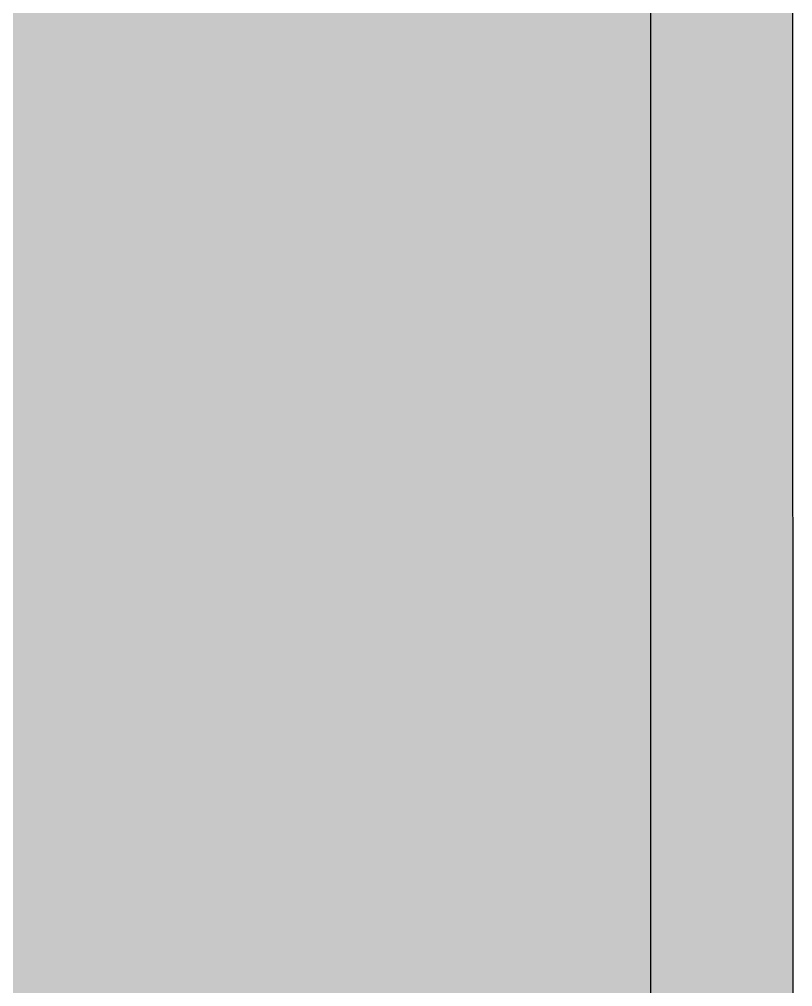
# Model space of a CAD drawing. Header units: millimetres. Extents: x 0 to 318, y 0 to 318.
# Drawn here: x 231.3 to 317.6, y 106.4 to 214.3 of the extents above; entities that cross this region are included whole.
import ezdxf

# ---------------------------------------------------------------- set-up
doc = ezdxf.new("R2010")
doc.units = ezdxf.units.MM

msp = doc.modelspace()

# ---------------------------------------------------------------- hatches: boundary and pattern name
for color, points in [(254, [(98.8907, 0.0536), (98.7146, 0.0533), (98.5393, 0.0559), (98.364, 0.061), (98.1888, 0.0686), (98.0161, 0.0787), (97.8408, 0.0914), (97.6681, 0.1041), (97.4954, 0.1219), (97.3226, 0.1397), (97.1499, 0.16), (96.9772, 0.1829), (96.807, 0.2057), (96.6343, 0.2337), (96.4641, 0.2616), (96.2939, 0.2921), (96.1238, 0.3251), (95.9561, 0.3607), (95.7859, 0.3988), (95.6183, 0.4369), (95.4507, 0.4775), (95.283, 0.5207), (95.1179, 0.5664), (94.9503, 0.6121), (94.7852, 0.6629), (94.6226, 0.7137), (94.4575, 0.7671), (94.295, 0.8204), (94.1324, 0.8788), (93.9698, 0.9373), (93.8098, 0.9982), (93.6498, 1.0617), (93.4898, 1.1252), (93.3323, 1.1938), (93.1748, 1.2624), (93.0173, 1.331), (92.8599, 1.4046), (92.7049, 1.4783), (92.5525, 1.5545), (92.3976, 1.6332), (92.2452, 1.7145), (92.0928, 1.7958), (91.9429, 1.8796), (91.7931, 1.966), (91.6457, 2.0523), (91.4984, 2.1438), (91.3511, 2.2352), (91.2063, 2.3266), (91.0615, 2.4232), (90.9193, 2.5197), (90.7771, 2.6187), (90.6348, 2.7178), (90.4951, 2.8194), (90.3554, 2.9235), (90.2183, 3.0302), (90.0836, 3.1369), (89.9465, 3.2461), (89.8144, 3.3579), (89.6798, 3.4722), (89.5502, 3.5865), (89.4207, 3.7033), (89.2912, 3.8202), (89.1642, 3.9395), (89.0372, 4.0615), (88.9127, 4.1859), (4.1864, 88.9134), (4.0615, 89.0372), (3.9395, 89.1642), (3.8202, 89.2912), (3.7033, 89.4182), (3.5865, 89.5502), (3.4722, 89.6798), (3.3579, 89.8144), (3.2487, 89.9465), (3.1369, 90.0811), (3.0302, 90.2183), (2.9235, 90.3554), (2.8194, 90.4951), (2.7178, 90.6348), (2.6187, 90.7745), (2.5197, 90.9168), (2.4232, 91.0615), (2.3266, 91.2063), (2.2352, 91.3511), (2.1438, 91.4984), (2.0523, 91.6457), (1.966, 91.7931), (1.8796, 91.9429), (1.7958, 92.0928), (1.7145, 92.2452), (1.6332, 92.3976), (1.5545, 92.55), (1.4783, 92.7049), (1.4046, 92.8599), (1.331, 93.0173), (1.2598, 93.1748), (1.1913, 93.3323), (1.1252, 93.4898), (1.0592, 93.6498), (0.9982, 93.8098), (0.9373, 93.9698), (0.8763, 94.1324), (0.8204, 94.295), (0.7645, 94.4575), (0.7112, 94.6226), (0.6604, 94.7852), (0.6121, 94.9503), (0.5639, 95.1179), (0.5207, 95.283), (0.4775, 95.4507), (0.4343, 95.6183), (0.3962, 95.7859), (0.3607, 95.9561), (0.3251, 96.1238), (0.2921, 96.2939), (0.2616, 96.4641), (0.2311, 96.6343), (0.2057, 96.807), (0.1803, 96.9772), (0.1575, 97.1499), (0.1372, 97.3226), (0.1194, 97.4954), (0.1041, 97.6681), (0.0889, 97.8433), (0.0787, 98.0161), (0.0686, 98.1913), (0.061, 98.364), (0.0559, 98.5393), (0.0508, 98.7146), (0.0508, 98.8898), (0.0522, 218.7152), (0.0508, 218.8896), (0.0559, 219.0648), (0.061, 219.2401), (0.0686, 219.4128), (0.0787, 219.5881), (0.0889, 219.7608), (0.1041, 219.9361), (0.1194, 220.1088), (0.1372, 220.2815), (0.1575, 220.4542), (0.1803, 220.6244), (0.2057, 220.7971), (0.2311, 220.9673), (0.2616, 221.14), (0.2921, 221.3102), (0.3251, 221.4778), (0.3607, 221.648), (0.3962, 221.8182), (0.4343, 221.9858), (0.4775, 222.1535), (0.5207, 222.3186), (0.5639, 222.4862), (0.6121, 222.6513), (0.6604, 222.8164), (0.7112, 222.9815), (0.7645, 223.1466), (0.8204, 223.3092), (0.8763, 223.4717), (0.9373, 223.6318), (0.9982, 223.7943), (1.0592, 223.9543), (1.1252, 224.1144), (1.1913, 224.2718), (1.2598, 224.4293), (1.331, 224.5868), (1.4046, 224.7417), (1.4783, 224.8967), (1.5545, 225.0516), (1.6332, 225.2066), (1.7145, 225.359), (1.7958, 225.5088), (1.8796, 225.6587), (1.966, 225.8085), (2.0523, 225.9584), (2.1438, 226.1057), (2.2352, 226.253), (2.3266, 226.3978), (2.4232, 226.5426), (2.5197, 226.6848), (2.6187, 226.8271), (2.7178, 226.9693), (2.8194, 227.109), (2.9235, 227.2462), (3.0302, 227.3833), (3.1369, 227.5205), (3.2487, 227.6551), (3.3579, 227.7897), (3.4722, 227.9218), (3.5865, 228.0539), (3.7033, 228.1834), (3.8202, 228.313), (3.9395, 228.44), (4.0615, 228.567), (4.1859, 228.6914), (88.9138, 313.4194), (89.0372, 313.5401), (89.1642, 313.6621), (89.2912, 313.784), (89.4207, 313.9008), (89.5502, 314.0177), (89.6798, 314.132), (89.8144, 314.2437), (89.9465, 314.3555), (90.0836, 314.4647), (90.2183, 314.5739), (90.3554, 314.6781), (90.4951, 314.7822), (90.6348, 314.8838), (90.7771, 314.9854), (90.9193, 315.0845), (91.0615, 315.181), (91.2063, 315.275), (91.3511, 315.3689), (91.4984, 315.4604), (91.6457, 315.5493), (91.7931, 315.6382), (91.9429, 315.7245), (92.0928, 315.8084), (92.2452, 315.8896), (92.3976, 315.9709), (92.5525, 316.0471), (92.7049, 316.1233), (92.8599, 316.1995), (93.0173, 316.2706), (93.1748, 316.3418), (93.3323, 316.4103), (93.4898, 316.4789), (93.6498, 316.5424), (93.8098, 316.6059), (93.9698, 316.6669), (94.1324, 316.7253), (94.295, 316.7837), (94.4575, 316.8371), (94.6226, 316.8904), (94.7852, 316.9412), (94.9503, 316.992), (95.1179, 317.0377), (95.283, 317.0834), (95.4507, 317.1266), (95.6183, 317.1673), (95.7859, 317.2079), (95.9561, 317.2435), (96.1238, 317.279), (96.2939, 317.312), (96.4641, 317.3425), (96.6343, 317.3705), (96.807, 317.3984), (96.9772, 317.4213), (97.1499, 317.4441), (97.3226, 317.4644), (97.4954, 317.4822), (97.6681, 317.5), (97.8408, 317.5127), (98.0161, 317.5254), (98.1888, 317.5356), (98.364, 317.5432), (98.5393, 317.5483), (98.7146, 317.5508), (98.8898, 317.5533), (218.7141, 317.5536), (218.887, 317.5508), (219.0623, 317.5483), (219.2376, 317.5432), (219.4128, 317.5356), (219.5881, 317.5254), (219.7608, 317.5127), (219.9335, 317.5), (220.1088, 317.4822), (220.2815, 317.4644), (220.4542, 317.4441), (220.6244, 317.4213), (220.7971, 317.3984), (220.9673, 317.3705), (221.1375, 317.3425), (221.3102, 317.312), (221.4778, 317.279), (221.648, 317.2435), (221.8157, 317.2079), (221.9858, 317.1673), (222.1535, 317.1266), (222.3186, 317.0834), (222.4862, 317.0377), (222.6513, 316.992), (222.8164, 316.9412), (222.9815, 316.8904), (223.1466, 316.8371), (223.3092, 316.7837), (223.4717, 316.7253), (223.6318, 316.6669), (223.7943, 316.6059), (223.9543, 316.5424), (224.1144, 316.4789), (224.2718, 316.4103), (224.4293, 316.3418), (224.5868, 316.2706), (224.7417, 316.1995), (224.8967, 316.1233), (225.0516, 316.0471), (225.2066, 315.9709), (225.359, 315.8896), (225.5088, 315.8084), (225.6612, 315.7245), (225.8085, 315.6382), (225.9584, 315.5493), (226.1057, 315.4604), (226.253, 315.3689), (226.3978, 315.275), (226.5426, 315.181), (226.6848, 315.0845), (226.8271, 314.9854), (226.9693, 314.8838), (227.109, 314.7822), (227.2462, 314.6781), (227.3859, 314.5739), (227.5205, 314.4647), (227.6551, 314.3555), (227.7897, 314.2437), (227.9218, 314.132), (228.0539, 314.0177), (228.1834, 313.9008), (228.313, 313.784), (228.44, 313.6621), (228.567, 313.5401), (228.6914, 313.4182), (313.4198, 228.6921), (313.5427, 228.567), (313.6621, 228.44), (313.784, 228.313), (313.9008, 228.1834), (314.0177, 228.0539), (314.132, 227.9218), (314.2463, 227.7897), (314.3555, 227.6551), (314.4647, 227.5205), (314.5739, 227.3833), (314.6781, 227.2462), (314.7822, 227.109), (314.8863, 226.9693), (314.9854, 226.8271), (315.0845, 226.6848), (315.181, 226.5426), (315.275, 226.3978), (315.3689, 226.253), (315.4604, 226.1057), (315.5493, 225.9584), (315.6382, 225.8085), (315.7245, 225.6587), (315.8084, 225.5088), (315.8896, 225.359), (315.9684, 225.2066), (316.0471, 225.0516), (316.1233, 224.8967), (316.1995, 224.7417), (316.2706, 224.5868), (316.3418, 224.4293), (316.4103, 224.2718), (316.4764, 224.1144), (316.5424, 223.9543), (316.6059, 223.7943), (316.6669, 223.6318), (316.7253, 223.4717), (316.7812, 223.3092), (316.8371, 223.1466), (316.8904, 222.9815), (316.9412, 222.8164), (316.9895, 222.6513), (317.0377, 222.4862), (317.0834, 222.3186), (317.1266, 222.1535), (317.1673, 221.9858), (317.2054, 221.8182), (317.2435, 221.648), (317.2765, 221.4778), (317.3095, 221.3102), (317.34, 221.14), (317.3705, 220.9673), (317.3959, 220.7971), (317.4213, 220.6244), (317.4441, 220.4542), (317.4644, 220.2815), (317.4822, 220.1088), (317.4975, 219.9361), (317.5127, 219.7608), (317.5229, 219.5881), (317.533, 219.4128), (317.5406, 219.2401), (317.5457, 219.0648), (317.5508, 218.8896), (317.5508, 218.7143), (317.5522, 98.8917), (317.5508, 98.7146), (317.5457, 98.5393), (317.5406, 98.364), (317.533, 98.1913), (317.5229, 98.0161), (317.5127, 97.8433), (317.4975, 97.6681), (317.4822, 97.4954), (317.4644, 97.3226), (317.4441, 97.1499), (317.4213, 96.9772), (317.3959, 96.807), (317.3705, 96.6343), (317.34, 96.4641), (317.3095, 96.2939), (317.2765, 96.1238), (317.2435, 95.9561), (317.2054, 95.7859), (317.1673, 95.6183), (317.1266, 95.4507), (317.0834, 95.283), (317.0377, 95.1179), (316.9895, 94.9503), (316.9412, 94.7852), (316.8904, 94.6226), (316.8371, 94.4575), (316.7812, 94.295), (316.7253, 94.1324), (316.6669, 93.9698), (316.6059, 93.8098), (316.5424, 93.6498), (316.4764, 93.4898), (316.4103, 93.3323), (316.3418, 93.1748), (316.2706, 93.0173), (316.1995, 92.8599), (316.1233, 92.7049), (316.0471, 92.55), (315.9684, 92.3976), (315.8896, 92.2452), (315.8084, 92.0928), (315.7245, 91.9429), (315.6382, 91.7931), (315.5493, 91.6457), (315.4604, 91.4984), (315.3689, 91.3511), (315.275, 91.2063), (315.181, 91.0615), (315.0845, 90.9168), (314.9854, 90.7745), (314.8863, 90.6348), (314.7822, 90.4951), (314.6781, 90.3554), (314.5739, 90.2183), (314.4647, 90.0811), (314.3555, 89.9465), (314.2463, 89.8144), (314.132, 89.6798), (314.0177, 89.5502), (313.9008, 89.4182), (313.784, 89.2912), (313.6621, 89.1642), (313.5427, 89.0372), (313.4182, 88.9127), (228.6924, 4.186), (228.567, 4.0615), (228.44, 3.9395), (228.313, 3.8202), (228.1834, 3.7033), (228.0539, 3.5865), (227.9218, 3.4722), (227.7897, 3.3579), (227.6551, 3.2461), (227.5205, 3.1369), (227.3859, 3.0302), (227.2462, 2.9235), (227.109, 2.8194), (226.9693, 2.7178), (226.8271, 2.6187), (226.6848, 2.5197), (226.5426, 2.4232), (226.3978, 2.3266), (226.253, 2.2352), (226.1057, 2.1438), (225.9584, 2.0523), (225.8085, 1.966), (225.6612, 1.8796), (225.5088, 1.7958), (225.359, 1.7145), (225.2066, 1.6332), (225.0516, 1.5545), (224.8967, 1.4783), (224.7417, 1.4046), (224.5868, 1.331), (224.4293, 1.2624), (224.2718, 1.1938), (224.1144, 1.1252), (223.9543, 1.0617), (223.7943, 0.9982), (223.6318, 0.9373), (223.4717, 0.8788), (223.3092, 0.8204), (223.1466, 0.7671), (222.9815, 0.7137), (222.8164, 0.6629), (222.6513, 0.6121), (222.4862, 0.5664), (222.3186, 0.5207), (222.1535, 0.4775), (221.9858, 0.4369), (221.8157, 0.3988), (221.648, 0.3607), (221.4778, 0.3251), (221.3102, 0.2921), (221.1375, 0.2616), (220.9673, 0.2337), (220.7971, 0.2057), (220.6244, 0.1829), (220.4542, 0.16), (220.2815, 0.1397), (220.1088, 0.1219), (219.9335, 0.1041), (219.7608, 0.0914), (219.5881, 0.0787), (219.4128, 0.0686), (219.2376, 0.061), (219.0623, 0.0559), (218.887, 0.0533), (218.7118, 0.0533)]), (254, [(99.1842, 0.0536), (98.999, 0.0533), (98.8162, 0.0559), (98.6307, 0.0635), (98.4479, 0.0711), (98.265, 0.0813), (98.0821, 0.094), (97.8992, 0.1067), (97.7189, 0.1245), (97.536, 0.1448), (97.3557, 0.1651), (97.1753, 0.188), (96.995, 0.2134), (96.8146, 0.2413), (96.6368, 0.2718), (96.4565, 0.3048), (96.2787, 0.3404), (96.1009, 0.3759), (95.9231, 0.414), (95.7478, 0.4547), (95.57, 0.4978), (95.3948, 0.5436), (95.2221, 0.5918), (95.0468, 0.6401), (94.8741, 0.6934), (94.7014, 0.7468), (94.5286, 0.8026), (94.3585, 0.8585), (94.1857, 0.9195), (94.0181, 0.9804), (93.8479, 1.0465), (93.6803, 1.1125), (93.5126, 1.1786), (93.345, 1.2497), (93.1799, 1.3208), (93.0148, 1.397), (92.8522, 1.4732), (92.6897, 1.5494), (92.5271, 1.6307), (92.3646, 1.712), (92.2045, 1.7983), (92.0471, 1.8821), (91.887, 1.971), (91.7321, 2.0625), (91.5746, 2.1539), (91.4197, 2.2479), (91.2673, 2.3444), (91.1149, 2.4409), (90.9625, 2.54), (90.8126, 2.6416), (90.6628, 2.7457), (90.5154, 2.8524), (90.3681, 2.9591), (90.2208, 3.0683), (90.0786, 3.1801), (89.9338, 3.2918), (89.7915, 3.4061), (89.6518, 3.523), (89.5121, 3.6424), (89.375, 3.7617), (89.2378, 3.8837), (89.1032, 4.0081), (88.9686, 4.1351), (88.8365, 4.2621), (88.707, 4.3917), (4.3931, 88.7067), (4.2621, 88.8365), (4.1351, 88.9686), (4.0081, 89.1032), (3.8862, 89.2378), (3.7617, 89.375), (3.6424, 89.5121), (3.523, 89.6518), (3.4061, 89.7915), (3.2918, 89.9338), (3.1801, 90.076), (3.0683, 90.2208), (2.9591, 90.3681), (2.8524, 90.5129), (2.7457, 90.6628), (2.6416, 90.8126), (2.54, 90.9625), (2.4409, 91.1123), (2.3444, 91.2673), (2.2479, 91.4197), (2.1539, 91.5746), (2.0625, 91.7321), (1.971, 91.887), (1.8821, 92.0471), (1.7958, 92.2045), (1.712, 92.3646), (1.6307, 92.5271), (1.5494, 92.6871), (1.4732, 92.8522), (1.3945, 93.0148), (1.3208, 93.1799), (1.2497, 93.345), (1.1786, 93.5126), (1.11, 93.6803), (1.0439, 93.8479), (0.9804, 94.0156), (0.9195, 94.1857), (0.8585, 94.3559), (0.8001, 94.5286), (0.7442, 94.7014), (0.6909, 94.8741), (0.6401, 95.0468), (0.5893, 95.2195), (0.5436, 95.3948), (0.4978, 95.57), (0.4547, 95.7478), (0.414, 95.9231), (0.3759, 96.1009), (0.3378, 96.2787), (0.3048, 96.4565), (0.2718, 96.6343), (0.2413, 96.8146), (0.2134, 96.995), (0.188, 97.1753), (0.1651, 97.3557), (0.1422, 97.536), (0.1245, 97.7189), (0.1067, 97.8992), (0.0914, 98.0821), (0.0787, 98.265), (0.0686, 98.4479), (0.061, 98.6307), (0.0559, 98.8162), (0.0533, 98.999), (0.0508, 99.1819), (0.0522, 218.4216), (0.0533, 218.6051), (0.0559, 218.788), (0.061, 218.9709), (0.0686, 219.1563), (0.0787, 219.3392), (0.0914, 219.5195), (0.1067, 219.7024), (0.1245, 219.8853), (0.1422, 220.0656), (0.1651, 220.2485), (0.188, 220.4288), (0.2134, 220.6092), (0.2413, 220.7895), (0.2718, 220.9673), (0.3048, 221.1476), (0.3378, 221.3254), (0.3759, 221.5032), (0.414, 221.6785), (0.4547, 221.8563), (0.4978, 222.0316), (0.5436, 222.2068), (0.5893, 222.3821), (0.6401, 222.5573), (0.6909, 222.7301), (0.7442, 222.9028), (0.8001, 223.0755), (0.8585, 223.2457), (0.9195, 223.4159), (0.9804, 223.586), (1.0439, 223.7562), (1.11, 223.9239), (1.1786, 224.0915), (1.2497, 224.2566), (1.3208, 224.4242), (1.3945, 224.5868), (1.4732, 224.7519), (1.5494, 224.9145), (1.6307, 225.077), (1.712, 225.237), (1.7958, 225.3971), (1.8821, 225.5571), (1.971, 225.7146), (2.0625, 225.872), (2.1539, 226.027), (2.2479, 226.1819), (2.3444, 226.3369), (2.4409, 226.4893), (2.54, 226.6417), (2.6416, 226.7915), (2.7457, 226.9414), (2.8524, 227.0887), (2.9591, 227.236), (3.0683, 227.3808), (3.1801, 227.5256), (3.2918, 227.6678), (3.4061, 227.8101), (3.523, 227.9523), (3.6424, 228.092), (3.7617, 228.2292), (3.8862, 228.3663), (4.0081, 228.5009), (4.1351, 228.633), (4.2621, 228.7676), (4.3917, 228.8972), (88.707, 313.2127), (88.8365, 313.342), (88.9686, 313.469), (89.1032, 313.5935), (89.2378, 313.7179), (89.375, 313.8399), (89.5121, 313.9618), (89.6518, 314.0786), (89.7915, 314.1955), (89.9338, 314.3098), (90.0786, 314.4241), (90.2208, 314.5358), (90.3681, 314.645), (90.5154, 314.7517), (90.6628, 314.8559), (90.8126, 314.96), (90.9625, 315.0616), (91.1149, 315.1632), (91.2673, 315.2597), (91.4197, 315.3562), (91.5746, 315.4502), (91.7321, 315.5417), (91.887, 315.6331), (92.0471, 315.7195), (92.2045, 315.8058), (92.3646, 315.8896), (92.5271, 315.9735), (92.6897, 316.0522), (92.8522, 316.1309), (93.0148, 316.2071), (93.1799, 316.2808), (93.345, 316.3545), (93.5126, 316.423), (93.6803, 316.4916), (93.8479, 316.5577), (94.0181, 316.6237), (94.1857, 316.6847), (94.3585, 316.7456), (94.5286, 316.8015), (94.7014, 316.8574), (94.8741, 316.9107), (95.0468, 316.9641), (95.2221, 317.0123), (95.3948, 317.0606), (95.57, 317.1063), (95.7478, 317.1495), (95.9231, 317.1901), (96.1009, 317.2282), (96.2787, 317.2638), (96.4565, 317.2993), (96.6368, 317.3324), (96.8146, 317.3628), (96.995, 317.3908), (97.1753, 317.4162), (97.3557, 317.439), (97.536, 317.4619), (97.7189, 317.4797), (97.8992, 317.4975), (98.0821, 317.5127), (98.265, 317.5229), (98.4479, 317.533), (98.6307, 317.5432), (98.8162, 317.5483), (98.999, 317.5508), (99.1819, 317.5533), (218.4217, 317.5536), (218.6051, 317.5508), (218.788, 317.5483), (218.9709, 317.5432), (219.1563, 317.533), (219.3392, 317.5229), (219.522, 317.5127), (219.7024, 317.4975), (219.8853, 317.4797), (220.0656, 317.4619), (220.2485, 317.439), (220.4288, 317.4162), (220.6092, 317.3908), (220.7895, 317.3628), (220.9673, 317.3324), (221.1476, 317.2993), (221.3254, 317.2638), (221.5032, 317.2282), (221.681, 317.1901), (221.8563, 317.1495), (222.0316, 317.1063), (222.2068, 317.0606), (222.3821, 317.0123), (222.5573, 316.9641), (222.7301, 316.9107), (222.9028, 316.8574), (223.0755, 316.8015), (223.2457, 316.7456), (223.4159, 316.6847), (223.586, 316.6237), (223.7562, 316.5577), (223.9239, 316.4916), (224.0915, 316.423), (224.2566, 316.3545), (224.4242, 316.2808), (224.5893, 316.2071), (224.7519, 316.1309), (224.9145, 316.0522), (225.077, 315.9735), (225.237, 315.8896), (225.3971, 315.8058), (225.5571, 315.7195), (225.7146, 315.6331), (225.872, 315.5417), (226.0295, 315.4502), (226.1845, 315.3562), (226.3369, 315.2597), (226.4893, 315.1632), (226.6417, 315.0616), (226.7915, 314.96), (226.9414, 314.8559), (227.0887, 314.7517), (227.236, 314.645), (227.3808, 314.5358), (227.5256, 314.4241), (227.6704, 314.3098), (227.8101, 314.1955), (227.9523, 314.0786), (228.092, 313.9618), (228.2292, 313.8399), (228.3663, 313.7179), (228.5009, 313.5935), (228.6356, 313.469), (228.7676, 313.342), (228.8972, 313.2125), (313.2131, 228.8988), (313.342, 228.7676), (313.469, 228.633), (313.5935, 228.5009), (313.7179, 228.3663), (313.8399, 228.2292), (313.9618, 228.092), (314.0786, 227.9523), (314.1955, 227.8101), (314.3123, 227.6678), (314.4241, 227.5256), (314.5358, 227.3808), (314.645, 227.236), (314.7517, 227.0887), (314.8584, 226.9414), (314.96, 226.7915), (315.0616, 226.6417), (315.1632, 226.4893), (315.2597, 226.3369), (315.3562, 226.1819), (315.4502, 226.027), (315.5417, 225.872), (315.6331, 225.7146), (315.7195, 225.5571), (315.8058, 225.3971), (315.8896, 225.237), (315.9735, 225.077), (316.0522, 224.9145), (316.1309, 224.7519), (316.2071, 224.5868), (316.2808, 224.4242), (316.3545, 224.2566), (316.423, 224.0915), (316.4916, 223.9239), (316.5577, 223.7562), (316.6212, 223.586), (316.6847, 223.4159), (316.7431, 223.2457), (316.8015, 223.0755), (316.8574, 222.9028), (316.9107, 222.7301), (316.9615, 222.5573), (317.0123, 222.3821), (317.058, 222.2068), (317.1038, 222.0316), (317.1469, 221.8563), (317.1876, 221.6785), (317.2282, 221.5032), (317.2638, 221.3254), (317.2993, 221.1476), (317.3298, 220.9673), (317.3603, 220.7895), (317.3882, 220.6092), (317.4136, 220.4288), (317.439, 220.2485), (317.4594, 220.0656), (317.4797, 219.8853), (317.4949, 219.7024), (317.5102, 219.5195), (317.5229, 219.3392), (317.533, 219.1563), (317.5406, 218.9709), (317.5457, 218.788), (317.5508, 218.6051), (317.5508, 218.4197), (317.5522, 99.1842), (317.5508, 98.999), (317.5457, 98.8162), (317.5406, 98.6307), (317.533, 98.4479), (317.5229, 98.265), (317.5102, 98.0821), (317.4949, 97.8992), (317.4797, 97.7189), (317.4594, 97.536), (317.439, 97.3557), (317.4136, 97.1753), (317.3882, 96.995), (317.3603, 96.8146), (317.3298, 96.6343), (317.2993, 96.4565), (317.2638, 96.2787), (317.2282, 96.1009), (317.1876, 95.9231), (317.1469, 95.7478), (317.1038, 95.57), (317.058, 95.3948), (317.0123, 95.2195), (316.9615, 95.0468), (316.9107, 94.8741), (316.8574, 94.7014), (316.8015, 94.5286), (316.7431, 94.3559), (316.6847, 94.1857), (316.6212, 94.0156), (316.5577, 93.8479), (316.4916, 93.6803), (316.423, 93.5126), (316.3545, 93.345), (316.2808, 93.1799), (316.2071, 93.0148), (316.1309, 92.8522), (316.0522, 92.6871), (315.9735, 92.5271), (315.8896, 92.3646), (315.8058, 92.2045), (315.7195, 92.0471), (315.6331, 91.887), (315.5417, 91.7321), (315.4502, 91.5746), (315.3562, 91.4197), (315.2597, 91.2673), (315.1632, 91.1123), (315.0616, 90.9625), (314.96, 90.8126), (314.8584, 90.6628), (314.7517, 90.5129), (314.645, 90.3681), (314.5358, 90.2208), (314.4241, 90.076), (314.3123, 89.9338), (314.1955, 89.7915), (314.0786, 89.6518), (313.9618, 89.5121), (313.8399, 89.375), (313.7179, 89.2378), (313.5935, 89.1032), (313.469, 88.9686), (313.342, 88.8365), (313.2125, 88.7044), (228.8992, 4.3928), (228.7676, 4.2621), (228.6356, 4.1351), (228.5009, 4.0081), (228.3663, 3.8837), (228.2292, 3.7617), (228.092, 3.6424), (227.9523, 3.523), (227.8101, 3.4061), (227.6704, 3.2918), (227.5256, 3.1801), (227.3808, 3.0683), (227.236, 2.9591), (227.0887, 2.8524), (226.9414, 2.7457), (226.7915, 2.6416), (226.6417, 2.54), (226.4893, 2.4409), (226.3369, 2.3444), (226.1845, 2.2479), (226.0295, 2.1539), (225.872, 2.0625), (225.7146, 1.971), (225.5571, 1.8821), (225.3971, 1.7983), (225.237, 1.712), (225.077, 1.6307), (224.9145, 1.5494), (224.7519, 1.4732), (224.5893, 1.397), (224.4242, 1.3208), (224.2566, 1.2497), (224.0915, 1.1786), (223.9239, 1.1125), (223.7562, 1.0465), (223.586, 0.9804), (223.4159, 0.9195), (223.2457, 0.8585), (223.0755, 0.8026), (222.9028, 0.7468), (222.7301, 0.6934), (222.5573, 0.6401), (222.3821, 0.5918), (222.2068, 0.5436), (222.0316, 0.4978), (221.8563, 0.4547), (221.681, 0.414), (221.5032, 0.3759), (221.3254, 0.3404), (221.1476, 0.3048), (220.9673, 0.2718), (220.7895, 0.2413), (220.6092, 0.2134), (220.4288, 0.188), (220.2485, 0.1651), (220.0656, 0.1448), (219.8853, 0.1245), (219.7024, 0.1067), (219.522, 0.094), (219.3392, 0.0813), (219.1563, 0.0711), (218.9709, 0.0635), (218.788, 0.0559), (218.6051, 0.0533), (218.4197, 0.0533)]), (22, [(99.6227, 15.9286), (15.9272, 99.6223), (15.9272, 217.9832), (99.6227, 301.6786), (217.9835, 301.6786), (301.6772, 217.9832), (301.6772, 99.6223), (217.9835, 15.9286)])]:
    msp.add_hatch(color=color).paths.add_polyline_path(points)
h = msp.add_hatch(color=254)
edge = h.paths.add_edge_path()
edge.add_line((269.7797, 177.7679), (269.7734, 176.9491))
edge.add_line((269.7734, 176.9491), (269.7632, 176.1541))
edge.add_line((269.7632, 176.1541), (269.7429, 175.3743))
edge.add_line((269.7429, 175.3743), (269.715, 174.6174))
edge.add_line((269.715, 174.6174), (269.6794, 173.8757))
edge.add_line((269.6794, 173.8757), (269.6362, 173.1543))
edge.add_line((269.6362, 173.1543), (269.5854, 172.4533))
edge.add_line((269.5854, 172.4533), (269.527, 171.7675))
edge.add_line((269.527, 171.7675), (269.461, 171.102))
edge.add_line((269.461, 171.102), (269.3899, 170.4543))
edge.add_line((269.3899, 170.4543), (269.3086, 169.8219))
edge.add_line((269.3086, 169.8219), (269.2197, 169.2097))
edge.add_line((269.2197, 169.2097), (269.1257, 168.6128))
edge.add_line((269.1257, 168.6128), (269.0241, 168.0337))
edge.add_line((269.0241, 168.0337), (268.9149, 167.4724))
edge.add_line((268.9149, 167.4724), (268.798, 166.9263))
edge.add_line((268.798, 166.9263), (268.6761, 166.3954))
edge.add_line((268.6761, 166.3954), (268.5466, 165.8823))
edge.add_line((268.5466, 165.8823), (268.4094, 165.3845))
edge.add_line((268.4094, 165.3845), (268.2672, 164.9019))
edge.add_line((268.2672, 164.9019), (268.1173, 164.4345))
edge.add_line((268.1173, 164.4345), (267.9624, 163.9849))
edge.add_line((267.9624, 163.9849), (267.7998, 163.5481))
edge.add_line((267.7998, 163.5481), (267.6296, 163.1264))
edge.add_line((267.6296, 163.1264), (267.4544, 162.72))
edge.add_line((267.4544, 162.72), (267.274, 162.3289))
edge.add_line((267.274, 162.3289), (267.0861, 161.9504))
edge.add_line((267.0861, 161.9504), (266.8905, 161.5846))
edge.add_line((266.8905, 161.5846), (266.6924, 161.2341))
edge.add_line((266.6924, 161.2341), (266.4841, 160.8988))
edge.add_line((266.4841, 160.8988), (266.2733, 160.5763))
edge.add_line((266.2733, 160.5763), (266.0548, 160.2638))
edge.add_line((266.0548, 160.2638), (265.8313, 159.9667))
edge.add_line((265.8313, 159.9667), (265.6027, 159.6822))
edge.add_line((265.6027, 159.6822), (265.369, 159.4104))
edge.add_line((265.369, 159.4104), (265.1277, 159.1513))
edge.add_line((265.1277, 159.1513), (264.8839, 158.9024))
edge.add_line((264.8839, 158.9024), (264.6324, 158.6662))
edge.add_line((264.6324, 158.6662), (264.3759, 158.4427))
edge.add_line((264.3759, 158.4427), (264.1143, 158.2293))
edge.add_line((264.1143, 158.2293), (263.8476, 158.0261))
edge.add_line((263.8476, 158.0261), (263.5758, 157.8356))
edge.add_line((263.5758, 157.8356), (263.2989, 157.6553))
edge.add_line((263.2989, 157.6553), (263.017, 157.4876))
edge.add_line((263.017, 157.4876), (262.73, 157.3276))
edge.add_line((262.73, 157.3276), (262.4379, 157.1777))
edge.add_line((262.4379, 157.1777), (262.1407, 157.0406))
edge.add_line((262.1407, 157.0406), (261.841, 156.911))
edge.add_line((261.841, 156.911), (261.5336, 156.7917))
edge.add_line((261.5336, 156.7917), (261.2238, 156.6799))
edge.add_line((261.2238, 156.6799), (260.9088, 156.5783))
edge.add_line((260.9088, 156.5783), (260.5913, 156.4869))
edge.add_line((260.5913, 156.4869), (260.2662, 156.403))
edge.add_line((260.2662, 156.403), (259.9385, 156.3268))
edge.add_line((259.9385, 156.3268), (259.6083, 156.2583))
edge.add_line((259.6083, 156.2583), (259.2705, 156.1998))
edge.add_line((259.2705, 156.1998), (258.9301, 156.149))
edge.add_line((258.9301, 156.149), (258.5872, 156.1033))
edge.add_line((258.5872, 156.1033), (258.2393, 156.0678))
edge.add_line((258.2393, 156.0678), (257.8862, 156.0373))
edge.add_line((257.8862, 156.0373), (257.5331, 156.0144))
edge.add_line((257.5331, 156.0144), (257.1725, 155.9992))
edge.add_line((257.1725, 155.9992), (256.8092, 155.989))
edge.add_line((256.8092, 155.989), (256.4435, 155.9865))
edge.add_line((256.4435, 155.9865), (248.2949, 155.9881))
edge.add_line((248.2949, 155.9881), (248.2949, 198.659))
edge.add_line((248.2949, 198.659), (256.4447, 198.659))
edge.add_line((256.4447, 198.659), (256.8092, 198.6534))
edge.add_line((256.8092, 198.6534), (257.1725, 198.6432))
edge.add_line((257.1725, 198.6432), (257.5331, 198.6229))
edge.add_line((257.5331, 198.6229), (257.8862, 198.595))
edge.add_line((257.8862, 198.595), (258.2393, 198.5594))
edge.add_line((258.2393, 198.5594), (258.5872, 198.5162))
edge.add_line((258.5872, 198.5162), (258.9301, 198.4654))
edge.add_line((258.9301, 198.4654), (259.2705, 198.4045))
edge.add_line((259.2705, 198.4045), (259.6083, 198.3359))
edge.add_line((259.6083, 198.3359), (259.9385, 198.2572))
edge.add_line((259.9385, 198.2572), (260.2662, 198.1708))
edge.add_line((260.2662, 198.1708), (260.5913, 198.0768))
edge.add_line((260.5913, 198.0768), (260.9088, 197.9701))
edge.add_line((260.9088, 197.9701), (261.2238, 197.8584))
edge.add_line((261.2238, 197.8584), (261.5336, 197.7339))
edge.add_line((261.5336, 197.7339), (261.841, 197.6018))
edge.add_line((261.841, 197.6018), (262.1407, 197.4596))
edge.add_line((262.1407, 197.4596), (262.4379, 197.3097))
edge.add_line((262.4379, 197.3097), (262.73, 197.1472))
edge.add_line((262.73, 197.1472), (263.017, 196.977))
edge.add_line((263.017, 196.977), (263.2989, 196.7941))
edge.add_line((263.2989, 196.7941), (263.5758, 196.6036))
edge.add_line((263.5758, 196.6036), (263.8476, 196.4004))
edge.add_line((263.8476, 196.4004), (264.1143, 196.1896))
edge.add_line((264.1143, 196.1896), (264.3759, 195.9661))
edge.add_line((264.3759, 195.9661), (264.6324, 195.7324))
edge.add_line((264.6324, 195.7324), (264.8839, 195.4886))
edge.add_line((264.8839, 195.4886), (265.1277, 195.2346))
edge.add_line((265.1277, 195.2346), (265.369, 194.9679))
edge.add_line((265.369, 194.9679), (265.6027, 194.691))
edge.add_line((265.6027, 194.691), (265.8313, 194.4014))
edge.add_line((265.8313, 194.4014), (266.0548, 194.1017))
edge.add_line((266.0548, 194.1017), (266.2733, 193.7893))
edge.add_line((266.2733, 193.7893), (266.4841, 193.4667))
edge.add_line((266.4841, 193.4667), (266.6924, 193.134))
edge.add_line((266.6924, 193.134), (266.8905, 192.786))
edge.add_line((266.8905, 192.786), (267.0861, 192.4279))
edge.add_line((267.0861, 192.4279), (267.274, 192.057))
edge.add_line((267.274, 192.057), (267.4544, 191.6735))
edge.add_line((267.4544, 191.6735), (267.6296, 191.2798))
edge.add_line((267.6296, 191.2798), (267.7998, 190.8708))
edge.add_line((267.7998, 190.8708), (267.9624, 190.4492))
edge.add_line((267.9624, 190.4492), (268.1173, 190.0174))
edge.add_line((268.1173, 190.0174), (268.2672, 189.5704))
edge.add_line((268.2672, 189.5704), (268.4094, 189.1132))
edge.add_line((268.4094, 189.1132), (268.5466, 188.6407))
edge.add_line((268.5466, 188.6407), (268.6761, 188.1556))
edge.add_line((268.6761, 188.1556), (268.798, 187.6577))
edge.add_line((268.798, 187.6577), (268.9149, 187.1447))
edge.add_line((268.9149, 187.1447), (269.0241, 186.6189))
edge.add_line((269.0241, 186.6189), (269.1257, 186.0804))
edge.add_line((269.1257, 186.0804), (269.2197, 185.5267))
edge.add_line((269.2197, 185.5267), (269.3086, 184.9603))
edge.add_line((269.3086, 184.9603), (269.3899, 184.3786))
edge.add_line((269.3899, 184.3786), (269.461, 183.7842))
edge.add_line((269.461, 183.7842), (269.527, 183.1746))
edge.add_line((269.527, 183.1746), (269.5854, 182.5498))
edge.add_line((269.5854, 182.5498), (269.6362, 181.9097))
edge.add_line((269.6362, 181.9097), (269.6794, 181.2569))
edge.add_line((269.6794, 181.2569), (269.715, 180.5889))
edge.add_line((269.715, 180.5889), (269.7429, 179.9057))
edge.add_line((269.7429, 179.9057), (269.7632, 179.2072))
edge.add_line((269.7632, 179.2072), (269.7734, 178.496))
edge.add_line((269.7734, 178.496), (269.7785, 177.767))
edge = h.paths.add_edge_path(flags=16)
edge.add_line((285.4854, 178.0642), (285.4757, 179.136))
edge.add_line((285.4757, 179.136), (285.4528, 180.1901))
edge.add_line((285.4528, 180.1901), (285.4122, 181.2239))
edge.add_line((285.4122, 181.2239), (285.3563, 182.2374))
edge.add_line((285.3563, 182.2374), (285.2852, 183.2331))
edge.add_line((285.2852, 183.2331), (285.1963, 184.2084))
edge.add_line((285.1963, 184.2084), (285.0947, 185.1635))
edge.add_line((285.0947, 185.1635), (284.9753, 186.1007))
edge.add_line((284.9753, 186.1007), (284.8407, 187.0177))
edge.add_line((284.8407, 187.0177), (284.6908, 187.9143))
edge.add_line((284.6908, 187.9143), (284.5257, 188.7931))
edge.add_line((284.5257, 188.7931), (284.3454, 189.6542))
edge.add_line((284.3454, 189.6542), (284.1473, 190.4949))
edge.add_line((284.1473, 190.4949), (283.9364, 191.3179))
edge.add_line((283.9364, 191.3179), (283.7104, 192.1231))
edge.add_line((283.7104, 192.1231), (283.4665, 192.9079))
edge.add_line((283.4665, 192.9079), (283.21, 193.675))
edge.add_line((283.21, 193.675), (282.9382, 194.4243))
edge.add_line((282.9382, 194.4243), (282.6512, 195.1533))
edge.add_line((282.6512, 195.1533), (282.3489, 195.8645))
edge.add_line((282.3489, 195.8645), (282.0314, 196.5604))
edge.add_line((282.0314, 196.5604), (281.6987, 197.2361))
edge.add_line((281.6987, 197.2361), (281.3533, 197.8939))
edge.add_line((281.3533, 197.8939), (280.9926, 198.534))
edge.add_line((280.9926, 198.534), (280.6141, 199.1563))
edge.add_line((280.6141, 199.1563), (280.2255, 199.7634))
edge.add_line((280.2255, 199.7634), (279.8191, 200.3501))
edge.add_line((279.8191, 200.3501), (279.4, 200.9216))
edge.add_line((279.4, 200.9216), (278.9657, 201.4728))
edge.add_line((278.9657, 201.4728), (278.5161, 202.0087))
edge.add_line((278.5161, 202.0087), (278.0538, 202.5269))
edge.add_line((278.0538, 202.5269), (277.5763, 203.0298))
edge.add_line((277.5763, 203.0298), (277.0835, 203.515))
edge.add_line((277.0835, 203.515), (276.5781, 203.9823))
edge.add_line((276.5781, 203.9823), (276.0599, 204.4344))
edge.add_line((276.0599, 204.4344), (275.524, 204.8688))
edge.add_line((275.524, 204.8688), (274.9779, 205.2853))
edge.add_line((274.9779, 205.2853), (274.4165, 205.6867))
edge.add_line((274.4165, 205.6867), (273.8399, 206.0727))
edge.add_line((273.8399, 206.0727), (273.2507, 206.441))
edge.add_line((273.2507, 206.441), (272.6461, 206.7941))
edge.add_line((272.6461, 206.7941), (272.0315, 207.1294))
edge.add_line((272.0315, 207.1294), (271.399, 207.452))
edge.add_line((271.399, 207.452), (270.7564, 207.7568))
edge.add_line((270.7564, 207.7568), (270.0985, 208.0438))
edge.add_line((270.0985, 208.0438), (269.428, 208.3181))
edge.add_line((269.428, 208.3181), (268.7422, 208.5746))
edge.add_line((268.7422, 208.5746), (268.0437, 208.8185))
edge.add_line((268.0437, 208.8185), (267.3325, 209.0445))
edge.add_line((267.3325, 209.0445), (266.6086, 209.2554))
edge.add_line((266.6086, 209.2554), (265.872, 209.4509))
edge.add_line((265.872, 209.4509), (265.1201, 209.6338))
edge.add_line((265.1201, 209.6338), (264.3556, 209.7989))
edge.add_line((264.3556, 209.7989), (263.5809, 209.9513))
edge.add_line((263.5809, 209.9513), (262.7909, 210.0859))
edge.add_line((262.7909, 210.0859), (261.9883, 210.2079))
edge.add_line((261.9883, 210.2079), (261.173, 210.3145))
edge.add_line((261.173, 210.3145), (260.3449, 210.406))
edge.add_line((260.3449, 210.406), (259.5016, 210.4847))
edge.add_line((259.5016, 210.4847), (258.6482, 210.5482))
edge.add_line((258.6482, 210.5482), (257.7821, 210.5965))
edge.add_line((257.7821, 210.5965), (256.9032, 210.632))
edge.add_line((256.9032, 210.632), (256.0142, 210.6549))
edge.add_line((256.0142, 210.6549), (255.11, 210.66))
edge.add_line((255.11, 210.66), (232.8855, 210.6619))
edge.add_line((232.8855, 210.6619), (232.8855, 106.9453))
edge.add_line((232.8855, 106.9453), (248.2949, 106.9453))
edge.add_line((248.2949, 106.9453), (248.2949, 143.8381))
edge.add_line((248.2949, 143.8381), (255.2594, 143.8381))
edge.add_line((255.2594, 143.8381), (256.1006, 143.8427))
edge.add_line((256.1006, 143.8427), (256.9362, 143.8631))
edge.add_line((256.9362, 143.8631), (257.7592, 143.8986))
edge.add_line((257.7592, 143.8986), (258.5771, 143.9469))
edge.add_line((258.5771, 143.9469), (259.3823, 144.0078))
edge.add_line((259.3823, 144.0078), (260.1798, 144.084))
edge.add_line((260.1798, 144.084), (260.9698, 144.1755))
edge.add_line((260.9698, 144.1755), (261.747, 144.2796))
edge.add_line((261.747, 144.2796), (262.5141, 144.4015))
edge.add_line((262.5141, 144.4015), (263.2735, 144.5362))
edge.add_line((263.2735, 144.5362), (264.0228, 144.686))
edge.add_line((264.0228, 144.686), (264.7594, 144.8486))
edge.add_line((264.7594, 144.8486), (265.4884, 145.0289))
edge.add_line((265.4884, 145.0289), (266.2047, 145.2245))
edge.add_line((266.2047, 145.2245), (266.9108, 145.4353))
edge.add_line((266.9108, 145.4353), (267.6068, 145.6639))
edge.add_line((267.6068, 145.6639), (268.2926, 145.9052))
edge.add_line((268.2926, 145.9052), (268.9657, 146.1643))
edge.add_line((268.9657, 146.1643), (269.6286, 146.4412))
edge.add_line((269.6286, 146.4412), (270.2789, 146.7307))
edge.add_line((270.2789, 146.7307), (270.9189, 147.0406))
edge.add_line((270.9189, 147.0406), (271.5463, 147.3632))
edge.add_line((271.5463, 147.3632), (272.161, 147.7061))
edge.add_line((272.161, 147.7061), (272.7655, 148.0642))
edge.add_line((272.7655, 148.0642), (273.3573, 148.4401))
edge.add_line((273.3573, 148.4401), (273.9365, 148.8313))
edge.add_line((273.9365, 148.8313), (274.5054, 149.2428))
edge.add_line((274.5054, 149.2428), (275.0591, 149.6695))
edge.add_line((275.0591, 149.6695), (275.6002, 150.1165))
edge.add_line((275.6002, 150.1165), (276.131, 150.5788))
edge.add_line((276.131, 150.5788), (276.6466, 151.0614))
edge.add_line((276.6466, 151.0614), (277.1496, 151.5593))
edge.add_line((277.1496, 151.5593), (277.6398, 152.0774))
edge.add_line((277.6398, 152.0774), (278.1173, 152.6134))
edge.add_line((278.1173, 152.6134), (278.5796, 153.1696))
edge.add_line((278.5796, 153.1696), (279.0292, 153.7437))
edge.add_line((279.0292, 153.7437), (279.4635, 154.3355))
edge.add_line((279.4635, 154.3355), (279.8851, 154.9476))
edge.add_line((279.8851, 154.9476), (280.2941, 155.5801))
edge.add_line((280.2941, 155.5801), (280.6878, 156.2303))
edge.add_line((280.6878, 156.2303), (281.0662, 156.9009))
edge.add_line((281.0662, 156.9009), (281.4295, 157.5892))
edge.add_line((281.4295, 157.5892), (281.78, 158.3004))
edge.add_line((281.78, 158.3004), (282.1153, 159.0294))
edge.add_line((282.1153, 159.0294), (282.4353, 159.7787))
edge.add_line((282.4353, 159.7787), (282.7401, 160.5483))
edge.add_line((282.7401, 160.5483), (283.0297, 161.3408))
edge.add_line((283.0297, 161.3408), (283.304, 162.1511))
edge.add_line((283.304, 162.1511), (283.5631, 162.9842))
edge.add_line((283.5631, 162.9842), (283.8044, 163.8376))
edge.add_line((283.8044, 163.8376), (284.033, 164.7114))
edge.add_line((284.033, 164.7114), (284.2438, 165.6055))
edge.add_line((284.2438, 165.6055), (284.4394, 166.5224))
edge.add_line((284.4394, 166.5224), (284.6172, 167.4622))
edge.add_line((284.6172, 167.4622), (284.7797, 168.4223))
edge.add_line((284.7797, 168.4223), (284.927, 169.4028))
edge.add_line((284.927, 169.4028), (285.0566, 170.4061))
edge.add_line((285.0566, 170.4061), (285.1683, 171.4322))
edge.add_line((285.1683, 171.4322), (285.2649, 172.4812))
edge.add_line((285.2649, 172.4812), (285.3436, 173.5531))
edge.add_line((285.3436, 173.5531), (285.4046, 174.6453))
edge.add_line((285.4046, 174.6453), (285.4477, 175.7629))
edge.add_line((285.4477, 175.7629), (285.4757, 176.9008))
edge.add_line((285.4757, 176.9008), (285.4833, 178.0642))

# ---------------------------------------------------------------- linework, layer by layer
at = {"color": 22}
msp.add_lwpolyline([(99.6227, 15.9286), (15.9272, 99.6223), (15.9272, 217.9832), (99.6227, 301.6786), (217.9835, 301.6786), (301.6772, 217.9832), (301.6772, 99.6223), (217.9835, 15.9286), (99.6227, 15.9286)], dxfattribs=at)
at = {"color": 254}
for points in [[(317.5508, 218.7143), (317.5522, 98.8917)], [(317.5508, 218.4197), (317.5522, 99.1842)]]:
    msp.add_lwpolyline(points, dxfattribs=at)

doc.saveas('drawing.dxf')
